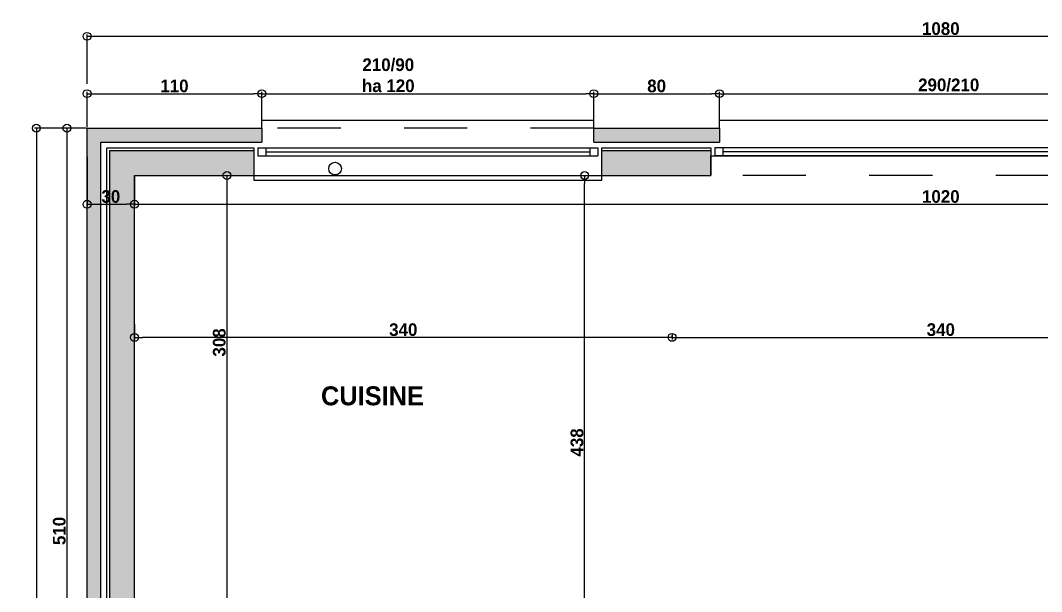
# Model space of a CAD drawing. Extents: x 242 to 1399, y 194 to 1100.
# Drawn here: x 242 to 888, y 739 to 1100 of the extents above; entities that cross this region are included whole.
import ezdxf

# ---------------------------------------------------------------- set-up
doc = ezdxf.new("R2010")
doc.units = 0
doc.header["$LTSCALE"] = 5
doc.header["$MEASUREMENT"] = 0
doc.linetypes.add('TRAIT_4', pattern=[20, 10, -10])
doc.layers.get('0').update_dxf_attribs({"linetype": 'CONTINUOUS'})
doc.layers.get('Defpoints').update_dxf_attribs({"linetype": 'CONTINUOUS'})
for name, color, linetype in [('BLANC', 7, 'CONTINUOUS'), ('COTES', 1, 'CONTINUOUS'), ('COULEUR 8', 8, 'CONTINUOUS'), ('CYAN', 4, 'CONTINUOUS'), ('EGOUTTAGE', 6, 'CONTINUOUS'), ('JAUNE', 2, 'CONTINUOUS'), ('ROUGE', 1, 'CONTINUOUS'), ('TEXTE', 1, 'CONTINUOUS')]:
    doc.layers.add(name, color=color, linetype=linetype)
doc.layers.add('SURFACE', color=5, linetype='CONTINUOUS', plot=False)
doc.styles.add('CENTURY GOTHIC', font='GOTHIC.TTF')
doc.styles.add('Century Gothic Gras', font='GOTHICB.TTF')
doc.dimstyles.new('1-50', dxfattribs={"dimtxt": 8, "dimasz": 5, "dimexe": 1.25, "dimexo": 0.625, "dimtad": 1, "dimdec": 0, "dimtxsty": 'Century Gothic Gras', "dimblk": 'ORIGIN', "dimcen": 5, "dimclrd": 8, "dimclre": 5, "dimclrt": 6, "dimadec": 0, "dimazin": 0, "dimtfac": 1, "dimtdec": 0, "dimtmove": 0, "dimatfit": 3, "dimfxl": 0, "dimarcsym": 0})

# ---------------------------------------------------------------- blocks, each defined once
blk = doc.blocks.new('_Origin')
at = {"color": 0, "linetype": 'Continuous', "lineweight": -2}
blk.add_line((0, 0), (-1, 0), dxfattribs=at)
blk.add_circle((0, 0), 0.5, dxfattribs=at)
blk = doc.blocks.new('*D112')
at = {"layer": 'COTES', "color": 5, "lineweight": -2}
for p, q in [((284.54, 1060.08), (284.54, 1091.33)), ((1364.54, 1060.08), (1364.54, 1091.33))]:
    blk.add_line(p, q, dxfattribs=at)
at = {"layer": 'COTES', "color": 8, "lineweight": -2}
blk.add_line((289.54, 1090.08), (1359.54, 1090.08), dxfattribs=at)
at = {"layer": 'Defpoints', "color": 0}
for p in [(1364.54, 1090.08), (284.54, 1043.8), (1364.54, 1031.95)]:
    blk.add_point(p, dxfattribs=at)
at = {"layer": 'COTES', "color": 8, "lineweight": -2, "xscale": 5, "yscale": 5, "zscale": 5, "rotation": 180}
blk.add_blockref('_Origin', (284.54, 1090.08), dxfattribs=at)
at = {"layer": 'COTES', "color": 8, "lineweight": -2, "xscale": 5, "yscale": 5, "zscale": 5}
blk.add_blockref('_Origin', (1364.54, 1090.08), dxfattribs=at)
at = {"layer": 'COTES', "color": 6, "insert": (824.54, 1094.9), "char_height": 8, "attachment_point": 5, "style": 'Century Gothic Gras'}
blk.add_mtext('1080', dxfattribs=at)
blk = doc.blocks.new('*D113')
at = {"layer": 'COTES', "color": 5, "lineweight": -2}
for p, q in [((605.04, 1028.15), (605.04, 1055.02)), ((684.54, 1032.58), (684.54, 1055.02))]:
    blk.add_line(p, q, dxfattribs=at)
at = {"layer": 'COTES', "color": 8, "lineweight": -2}
blk.add_line((610.04, 1053.77), (679.54, 1053.77), dxfattribs=at)
at = {"layer": 'Defpoints', "color": 0}
for p in [(684.54, 1053.77), (605.04, 1027.53), (684.54, 1031.95)]:
    blk.add_point(p, dxfattribs=at)
at = {"layer": 'COTES', "color": 8, "lineweight": -2, "xscale": 5, "yscale": 5, "zscale": 5, "rotation": 180}
blk.add_blockref('_Origin', (605.04, 1053.77), dxfattribs=at)
at = {"layer": 'COTES', "color": 8, "lineweight": -2, "xscale": 5, "yscale": 5, "zscale": 5}
blk.add_blockref('_Origin', (684.54, 1053.77), dxfattribs=at)
at = {"layer": 'COTES', "color": 6, "insert": (644.79, 1058.6), "char_height": 8, "attachment_point": 5, "style": 'Century Gothic Gras'}
blk.add_mtext('80', dxfattribs=at)
blk = doc.blocks.new('*D114')
at = {"layer": 'COTES', "color": 5, "lineweight": -2}
for p, q in [((284.54, 1032.58), (284.54, 1055.02)), ((395.04, 1035.08), (395.04, 1055.02))]:
    blk.add_line(p, q, dxfattribs=at)
at = {"layer": 'COTES', "color": 8, "lineweight": -2}
blk.add_line((289.54, 1053.77), (390.04, 1053.77), dxfattribs=at)
at = {"layer": 'Defpoints', "color": 0}
for p in [(395.04, 1053.77), (395.04, 1034.45), (284.54, 1031.95)]:
    blk.add_point(p, dxfattribs=at)
at = {"layer": 'COTES', "color": 8, "lineweight": -2, "xscale": 5, "yscale": 5, "zscale": 5, "rotation": 180}
blk.add_blockref('_Origin', (284.54, 1053.77), dxfattribs=at)
at = {"layer": 'COTES', "color": 8, "lineweight": -2, "xscale": 5, "yscale": 5, "zscale": 5}
blk.add_blockref('_Origin', (395.04, 1053.77), dxfattribs=at)
at = {"layer": 'COTES', "color": 6, "insert": (339.79, 1058.6), "char_height": 8, "attachment_point": 5, "style": 'Century Gothic Gras'}
blk.add_mtext('110', dxfattribs=at)
blk = doc.blocks.new('*D121')
at = {"layer": 'COTES', "color": 5, "lineweight": -2}
for p, q in [((342.99, 1001.95), (374.24, 1001.95)), ((342.99, 693.49), (374.24, 693.49))]:
    blk.add_line(p, q, dxfattribs=at)
at = {"layer": 'COTES', "color": 8, "lineweight": -2}
blk.add_line((372.99, 996.95), (372.99, 698.49), dxfattribs=at)
at = {"layer": 'Defpoints', "color": 0}
for p in [(330.99, 1001.95), (330.99, 693.49), (372.99, 693.49)]:
    blk.add_point(p, dxfattribs=at)
at = {"layer": 'COTES', "color": 8, "lineweight": -2, "xscale": 5, "yscale": 5, "zscale": 5}
for p, rotation in [((372.99, 1001.95), 90), ((372.99, 693.49), 270)]:
    blk.add_blockref('_Origin', p, dxfattribs=dict(at, rotation=rotation))
at = {"layer": 'COTES', "color": 6, "insert": (368.16, 896.28), "char_height": 8, "attachment_point": 5, "rotation": 90, "style": 'Century Gothic Gras'}
blk.add_mtext('308', dxfattribs=at)
blk = doc.blocks.new('*D95')
at = {"layer": 'Defpoints', "color": 0}
for p in [(598.91, 1001.95), (599.27, 1001.95), (643.91, 563.99)]:
    blk.add_point(p, dxfattribs=at)
at = {"layer": 'ROUGE', "color": 5, "lineweight": -2}
for p, q in [((599.27, 1001.95), (600.52, 1001.95)), ((629.27, 563.99), (598.02, 563.99))]:
    blk.add_line(p, q, dxfattribs=at)
at = {"layer": 'ROUGE', "color": 8, "lineweight": -2}
blk.add_line((599.27, 568.99), (599.27, 996.95), dxfattribs=at)
at = {"layer": 'ROUGE', "color": 8, "lineweight": -2, "xscale": 5, "yscale": 5, "zscale": 5}
for p, rotation in [((599.27, 1001.95), 90), ((599.27, 563.99), 270)]:
    blk.add_blockref('_Origin', p, dxfattribs=dict(at, rotation=rotation))
at = {"layer": 'ROUGE', "color": 6, "insert": (594.44, 832.97), "char_height": 8, "attachment_point": 5, "rotation": 90, "style": 'Century Gothic Gras'}
blk.add_mtext('438', dxfattribs=at)
blk = doc.blocks.new('*D96')
at = {"layer": 'COTES', "color": 5, "lineweight": -2}
for p, q in [((684.54, 1032.58), (684.54, 1055.02)), ((974.54, 1032.58), (974.54, 1055.02))]:
    blk.add_line(p, q, dxfattribs=at)
at = {"layer": 'COTES', "color": 8, "lineweight": -2}
blk.add_line((689.54, 1053.77), (969.54, 1053.77), dxfattribs=at)
at = {"layer": 'Defpoints', "color": 0}
for p in [(974.54, 1053.77), (684.54, 1031.95), (974.54, 1031.95)]:
    blk.add_point(p, dxfattribs=at)
at = {"layer": 'COTES', "color": 8, "lineweight": -2, "xscale": 5, "yscale": 5, "zscale": 5, "rotation": 180}
blk.add_blockref('_Origin', (684.54, 1053.77), dxfattribs=at)
at = {"layer": 'COTES', "color": 8, "lineweight": -2, "xscale": 5, "yscale": 5, "zscale": 5}
blk.add_blockref('_Origin', (974.54, 1053.77), dxfattribs=at)
at = {"layer": 'COTES', "color": 6, "insert": (829.54, 1059.23), "char_height": 8, "attachment_point": 5, "style": 'Century Gothic Gras'}
blk.add_mtext('290/210', dxfattribs=at)
blk = doc.blocks.new('*D97')
at = {"layer": 'COTES', "color": 5, "lineweight": -2}
for p, q in [((395.04, 1045.68), (395.04, 1055.02)), ((605.04, 1045.68), (605.04, 1055.02))]:
    blk.add_line(p, q, dxfattribs=at)
at = {"layer": 'COTES', "color": 8, "lineweight": -2}
blk.add_line((400.04, 1053.77), (600.04, 1053.77), dxfattribs=at)
at = {"layer": 'Defpoints', "color": 0}
for p in [(605.04, 1053.77), (395.04, 1045.05), (605.04, 1045.05)]:
    blk.add_point(p, dxfattribs=at)
at = {"layer": 'COTES', "color": 8, "lineweight": -2, "xscale": 5, "yscale": 5, "zscale": 5, "rotation": 180}
blk.add_blockref('_Origin', (395.04, 1053.77), dxfattribs=at)
at = {"layer": 'COTES', "color": 8, "lineweight": -2, "xscale": 5, "yscale": 5, "zscale": 5}
blk.add_blockref('_Origin', (605.04, 1053.77), dxfattribs=at)
at = {"layer": 'COTES', "color": 6, "insert": (475.04, 1065.38), "char_height": 8, "attachment_point": 5, "style": 'Century Gothic Gras'}
blk.add_mtext('210/90\\Pha 120', dxfattribs=at)
blk = doc.blocks.new('*D135')
at = {"layer": 'COTES', "color": 5, "lineweight": -2}
for p, q in [((284.54, 1013.79), (284.54, 982.54)), ((314.54, 1001.33), (314.54, 982.54))]:
    blk.add_line(p, q, dxfattribs=at)
at = {"layer": 'COTES', "color": 8, "lineweight": -2}
blk.add_line((289.54, 983.79), (309.54, 983.79), dxfattribs=at)
at = {"layer": 'Defpoints', "color": 0}
for p in [(284.54, 1027.53), (314.54, 1001.95), (314.54, 983.79)]:
    blk.add_point(p, dxfattribs=at)
at = {"layer": 'COTES', "color": 8, "lineweight": -2, "xscale": 5, "yscale": 5, "zscale": 5, "rotation": 180}
blk.add_blockref('_Origin', (284.54, 983.79), dxfattribs=at)
at = {"layer": 'COTES', "color": 8, "lineweight": -2, "xscale": 5, "yscale": 5, "zscale": 5}
blk.add_blockref('_Origin', (314.54, 983.79), dxfattribs=at)
at = {"layer": 'COTES', "color": 6, "insert": (299.54, 988.62), "char_height": 8, "attachment_point": 5, "style": 'Century Gothic Gras'}
blk.add_mtext('30', dxfattribs=at)
blk = doc.blocks.new('*D136')
at = {"layer": 'COTES', "color": 5, "lineweight": -2}
for p, q in [((314.54, 1001.33), (314.54, 982.54)), ((1334.54, 1001.33), (1334.54, 982.54))]:
    blk.add_line(p, q, dxfattribs=at)
at = {"layer": 'COTES', "color": 8, "lineweight": -2}
blk.add_line((319.54, 983.79), (1329.54, 983.79), dxfattribs=at)
at = {"layer": 'Defpoints', "color": 0}
for p in [(314.54, 1001.95), (1334.54, 1001.95), (1334.54, 983.79)]:
    blk.add_point(p, dxfattribs=at)
at = {"layer": 'COTES', "color": 8, "lineweight": -2, "xscale": 5, "yscale": 5, "zscale": 5, "rotation": 180}
blk.add_blockref('_Origin', (314.54, 983.79), dxfattribs=at)
at = {"layer": 'COTES', "color": 8, "lineweight": -2, "xscale": 5, "yscale": 5, "zscale": 5}
blk.add_blockref('_Origin', (1334.54, 983.79), dxfattribs=at)
at = {"layer": 'COTES', "color": 6, "insert": (824.54, 988.62), "char_height": 8, "attachment_point": 5, "style": 'Century Gothic Gras'}
blk.add_mtext('1020', dxfattribs=at)
blk = doc.blocks.new('*D107')
at = {"layer": 'COTES', "color": 5, "lineweight": -2}
for p, q in [((314.54, 907.94), (314.54, 898.25)), ((654.54, 901.38), (654.54, 898.25))]:
    blk.add_line(p, q, dxfattribs=at)
at = {"layer": 'COTES', "color": 8, "lineweight": -2}
blk.add_line((649.54, 899.5), (319.54, 899.5), dxfattribs=at)
at = {"layer": 'Defpoints', "color": 0}
for p in [(314.54, 908.57), (314.54, 899.5), (654.54, 902)]:
    blk.add_point(p, dxfattribs=at)
at = {"layer": 'COTES', "color": 8, "lineweight": -2, "xscale": 5, "yscale": 5, "zscale": 5, "rotation": 180}
blk.add_blockref('_Origin', (314.54, 899.5), dxfattribs=at)
at = {"layer": 'COTES', "color": 8, "lineweight": -2, "xscale": 5, "yscale": 5, "zscale": 5}
blk.add_blockref('_Origin', (654.54, 899.5), dxfattribs=at)
at = {"layer": 'COTES', "color": 6, "insert": (484.54, 904.33), "char_height": 8, "attachment_point": 5, "style": 'Century Gothic Gras'}
blk.add_mtext('340', dxfattribs=at)
blk = doc.blocks.new('*D108')
at = {"layer": 'COTES', "color": 5, "lineweight": -2}
for p, q in [((654.54, 899.5), (654.54, 900.75)), ((994.54, 899.5), (994.54, 900.75))]:
    blk.add_line(p, q, dxfattribs=at)
at = {"layer": 'COTES', "color": 8, "lineweight": -2}
blk.add_line((659.54, 899.5), (989.54, 899.5), dxfattribs=at)
at = {"layer": 'Defpoints', "color": 0}
for p in [(654.54, 899.5), (994.54, 899.5), (994.54, 899.5)]:
    blk.add_point(p, dxfattribs=at)
at = {"layer": 'COTES', "color": 8, "lineweight": -2, "xscale": 5, "yscale": 5, "zscale": 5, "rotation": 180}
blk.add_blockref('_Origin', (654.54, 899.5), dxfattribs=at)
at = {"layer": 'COTES', "color": 8, "lineweight": -2, "xscale": 5, "yscale": 5, "zscale": 5}
blk.add_blockref('_Origin', (994.54, 899.5), dxfattribs=at)
at = {"layer": 'COTES', "color": 6, "insert": (824.54, 904.33), "char_height": 8, "attachment_point": 5, "style": 'Century Gothic Gras'}
blk.add_mtext('340', dxfattribs=at)
blk = doc.blocks.new('*D154')
at = {"layer": 'Defpoints', "color": 0}
for p in [(284.54, 1031.95), (252.43, 321.95), (284.54, 321.95)]:
    blk.add_point(p, dxfattribs=at)
at = {"layer": 'ROUGE', "color": 5, "lineweight": -2}
for p, q in [((282.43, 1031.95), (251.18, 1031.95)), ((282.43, 321.95), (251.18, 321.95))]:
    blk.add_line(p, q, dxfattribs=at)
at = {"layer": 'ROUGE', "color": 8, "lineweight": -2}
blk.add_line((252.43, 1026.95), (252.43, 326.95), dxfattribs=at)
at = {"layer": 'ROUGE', "color": 8, "lineweight": -2, "xscale": 5, "yscale": 5, "zscale": 5}
for p, rotation in [((252.43, 1031.95), 90), ((252.43, 321.95), 270)]:
    blk.add_blockref('_Origin', p, dxfattribs=dict(at, rotation=rotation))
at = {"layer": 'ROUGE', "color": 6, "insert": (247.61, 676.95), "char_height": 8, "attachment_point": 5, "rotation": 90, "style": 'Century Gothic Gras'}
blk.add_mtext('710', dxfattribs=at)
blk = doc.blocks.new('*D155')
at = {"layer": 'Defpoints', "color": 0}
for p in [(284.54, 1031.95), (271.8, 521.95), (291.99, 521.95)]:
    blk.add_point(p, dxfattribs=at)
at = {"layer": 'ROUGE', "color": 5, "lineweight": -2}
for p, q in [((283.91, 1031.95), (270.55, 1031.95)), ((291.36, 521.95), (270.55, 521.95))]:
    blk.add_line(p, q, dxfattribs=at)
at = {"layer": 'ROUGE', "color": 8, "lineweight": -2}
blk.add_line((271.8, 1026.95), (271.8, 526.95), dxfattribs=at)
at = {"layer": 'ROUGE', "color": 8, "lineweight": -2, "xscale": 5, "yscale": 5, "zscale": 5}
for p, rotation in [((271.8, 1031.95), 90), ((271.8, 521.95), 270)]:
    blk.add_blockref('_Origin', p, dxfattribs=dict(at, rotation=rotation))
at = {"layer": 'ROUGE', "color": 6, "insert": (266.98, 776.95), "char_height": 8, "attachment_point": 5, "rotation": 90, "style": 'Century Gothic Gras'}
blk.add_mtext('510', dxfattribs=at)

msp = doc.modelspace()

# ---------------------------------------------------------------- hatches: boundary and pattern name
at = {"layer": 'COULEUR 8'}
h = msp.add_hatch(color=253, dxfattribs=at)
h.paths.add_polyline_path([(298.68, 526.95), (314.54, 526.95), (314.54, 689.72), (314.54, 699.72), (314.54, 1001.95), (390.04, 1001.95), (390.04, 1017.81), (298.68, 1017.81)])
h.paths.add_polyline_path([(314.54, 436.95), (298.68, 436.95), (298.68, 336.25), (343.91, 336.25), (343.91, 351.95), (314.54, 351.95), (314.54, 370.35, -1), (306.54, 370.35, -1), (314.54, 370.35)])
h.paths.add_polyline_path([(355.91, 351.95), (355.91, 336.25), (429.84, 336.25), (429.84, 351.95)])
h.paths.add_polyline_path([(499.84, 351.95), (499.84, 336.25), (539.54, 336.25), (539.54, 351.95), (534.54, 351.95)])
h.paths.add_polyline_path([(609.54, 351.95), (609.54, 336.1), (650.32, 336.1), (650.32, 351.95)])
h.paths.add_polyline_path([(291.62, 994.82), (307.46, 994.82), (307.46, 982.42), (291.62, 982.42)], flags=9)
h.paths.add_polyline_path([(324.44, 329.03), (324.44, 344.87), (336.84, 344.87), (336.84, 329.03)], flags=9)
h.paths.add_polyline_path([(627.05, 349.34), (627.05, 364.56), (639.45, 364.56), (639.45, 349.34)], flags=9)
h = msp.add_hatch(color=253, dxfattribs=at)
h.paths.add_polyline_path([(679.18, 1001.95), (679.18, 1017.81), (654.54, 1017.81), (654.54, 1001.95)])
h.paths.add_polyline_path([(654.54, 1017.81), (610.04, 1017.81), (610.04, 1001.95), (654.54, 1001.95)])
at = {"layer": 'ROUGE'}
h = msp.add_hatch(color=254, dxfattribs=at)
h.paths.add_polyline_path([(684.54, 1023.11), (684.54, 1031.95), (605.04, 1031.95), (605.04, 1023.11)])
h.paths.add_polyline_path([(395.04, 1023.11), (395.04, 1031.95), (284.54, 1031.95), (284.54, 521.95), (293.31, 521.95), (293.31, 1023.11)])

# ---------------------------------------------------------------- linework, layer by layer
at = {"layer": 'BLANC'}
for p, q in [((284.54, 1031.95), (395.04, 1031.95)), ((284.54, 521.95), (284.54, 1031.95)), ((395.04, 1031.95), (395.04, 1023.11)), ((605.04, 1031.95), (684.54, 1031.95)), ((605.04, 1023.11), (605.04, 1031.95)), ((684.54, 1031.95), (684.54, 1023.11)), ((390.04, 1019.39), (390.04, 1001.95)), ((610.04, 1001.95), (610.04, 1019.39)), ((679.18, 1019.39), (679.18, 1001.95)), ((314.54, 1001.95), (390.04, 1001.95)), ((314.54, 699.72), (314.54, 1001.95)), ((610.04, 1001.95), (679.18, 1001.95))]:
    msp.add_line(p, q, dxfattribs=at)
at = {"layer": 'COULEUR 8', "linetype": 'TRAIT_4', "ltscale": 0.8}
for p, q in [((605.04, 1031.95), (395.04, 1031.95)), ((390.04, 1001.95), (610.04, 1001.95)), ((979.26, 1001.95), (679.18, 1001.95))]:
    msp.add_line(p, q, dxfattribs=at)
at = {"layer": 'COULEUR 8'}
for p, q in [((293.31, 1023.11), (395.04, 1023.11)), ((293.31, 521.95), (293.31, 1023.11)), ((605.04, 1023.11), (684.54, 1023.11)), ((297.1, 1019.39), (390.04, 1019.39)), ((297.1, 526.95), (297.1, 1019.39)), ((298.68, 1017.81), (390.04, 1017.81)), ((298.68, 1017.81), (298.68, 526.95)), ((610.04, 1019.39), (679.18, 1019.39)), ((610.04, 1017.81), (679.18, 1017.81))]:
    msp.add_line(p, q, dxfattribs=at)
at = {"layer": 'CYAN'}
for p, q in [((397.54, 1016.95), (602.54, 1016.95)), ((971.76, 1016.95), (686.68, 1016.95))]:
    msp.add_line(p, q, dxfattribs=at)
at = {"layer": 'EGOUTTAGE'}
msp.add_circle((441.41, 1006.33), 4, dxfattribs=at)
at = {"layer": 'JAUNE'}
for p, q in [((392.54, 1019.45), (607.54, 1019.45)), ((392.54, 1019.45), (392.54, 1014.45)), ((392.54, 1014.45), (607.54, 1014.45)), ((397.54, 1019.45), (397.54, 1014.45)), ((602.54, 1019.45), (602.54, 1014.45)), ((607.54, 1019.45), (607.54, 1014.45)), ((976.76, 1019.45), (681.68, 1019.45)), ((681.68, 1019.45), (681.68, 1014.45)), ((976.76, 1014.45), (681.68, 1014.45)), ((686.68, 1019.45), (686.68, 1014.45))]:
    msp.add_line(p, q, dxfattribs=at)
at = {"layer": 'ROUGE'}
for p, q in [((395.04, 1031.95), (395.04, 1036.95)), ((395.04, 1036.95), (605.04, 1036.95)), ((605.04, 1031.95), (605.04, 1036.95)), ((684.54, 1031.95), (684.54, 1036.95)), ((684.54, 1036.95), (974.54, 1036.95)), ((390.04, 1001.95), (390.04, 998.95)), ((610.04, 998.95), (610.04, 1001.95)), ((390.04, 998.95), (610.04, 998.95))]:
    msp.add_line(p, q, dxfattribs=at)
at = {"layer": 'SURFACE'}
msp.add_lwpolyline([(314.54, 1001.95), (679.18, 1001.95), (679.18, 1014.45), (979.26, 1014.45), (979.26, 1001.95), (1334.54, 1001.95), (1334.54, 651.49), (926.14, 651.49), (926.14, 563.99), (534.54, 563.99), (534.54, 699.72), (314.54, 699.72), (314.54, 1001.95)], dxfattribs=at)

# ---------------------------------------------------------------- texts
at = {"layer": 'TEXTE', "color": 6, "insert": (465.03, 862.41), "char_height": 10, "width": 455, "attachment_point": 5, "style": 'CENTURY GOTHIC'}
msp.add_mtext('{\\fCentury Gothic|b1|i0|c0|p34;\\H1.2x;\\C3;CUISINE}', dxfattribs=at)

# ---------------------------------------------------------------- dimensions: what is measured, and where the dimension line sits
at = {"layer": 'COTES'}
for base, p1, p2, picture, middle in [((1364.54, 1090.08), (284.54, 1043.8), (1364.54, 1031.95), '*D112', (824.54, 1094.9)), ((395.03918305, 1053.7743867), (284.53918305, 1031.95139134), (395.03918305, 1034.45139134), '*D114', (339.78918305, 1058.60061035)), ((684.53918305, 1053.7743867), (605.03918305, 1027.52943575), (684.53918305, 1031.95139134), '*D113', (644.78918305, 1058.60061035)), ((314.54, 899.5), (654.54, 902), (314.54, 908.57), '*D107', (484.54, 904.33)), ((994.54, 899.5), (654.54, 899.5), (994.54, 899.5), '*D108', (824.54, 904.33))]:
    dim = msp.add_linear_dim(base=base, p1=p1, p2=p2, dimstyle='1-50', dxfattribs=at)
    dim.commit()
    dim.dimension.update_dxf_attribs({"geometry": picture, "text_midpoint": middle})
dim = msp.add_linear_dim(base=(605.04, 1053.77), p1=(395.04, 1045.05), p2=(605.04, 1045.05), text='<>/90\\Pha 120', dimstyle='1-50', dxfattribs=at)
dim.commit()
dim.dimension.update_dxf_attribs({"geometry": '*D97', "text_midpoint": (475.04, 1053.77), "dimtype": 160})
dim = msp.add_linear_dim(base=(974.54, 1053.77), p1=(684.54, 1031.95), p2=(974.54, 1031.95), text='<>/210', dimstyle='1-50', dxfattribs=at)
dim.commit()
dim.dimension.update_dxf_attribs({"geometry": '*D96', "text_midpoint": (829.54, 1059.23)})
for base, p1, p2, picture, middle in [((314.54, 983.79), (284.54, 1027.53), (314.54, 1001.95), '*D135', (299.54, 988.62)), ((1334.54, 983.79), (314.54, 1001.95), (1334.54, 1001.95), '*D136', (824.54, 988.62))]:
    dim = msp.add_linear_dim(base=base, p1=p1, p2=p2, dimstyle='1-50', override={"dimtmove": 1}, dxfattribs=at)
    dim.commit()
    dim.dimension.update_dxf_attribs({"geometry": picture, "text_midpoint": middle})
dim = msp.add_linear_dim(base=(372.99, 693.49), p1=(330.99, 1001.95), p2=(330.99, 693.49), angle=90, dimstyle='1-50', dxfattribs=at)
dim.commit()
dim.dimension.update_dxf_attribs({"geometry": '*D121', "text_midpoint": (372.99, 896.28), "dimtype": 160})
at = {"layer": 'ROUGE'}
for base, p2, picture, middle in [((252.43, 321.95), (284.54, 321.95), '*D154', (247.61, 676.95)), ((271.8, 521.95), (291.99, 521.95), '*D155', (266.98, 776.95))]:
    dim = msp.add_linear_dim(base=base, p1=(284.54, 1031.95), p2=p2, angle=90, dimstyle='1-50', dxfattribs=at)
    dim.commit()
    dim.dimension.update_dxf_attribs({"geometry": picture, "text_midpoint": middle})
at = {"layer": 'ROUGE', "color": 253}
dim = msp.add_linear_dim(base=(599.27, 1001.95), p1=(643.91, 563.99), p2=(598.91, 1001.95), angle=90, dimstyle='1-50', dxfattribs=at)
dim.commit()
dim.dimension.update_dxf_attribs({"geometry": '*D95', "text_midpoint": (599.27, 832.97), "dimtype": 160})

doc.saveas('drawing.dxf')
